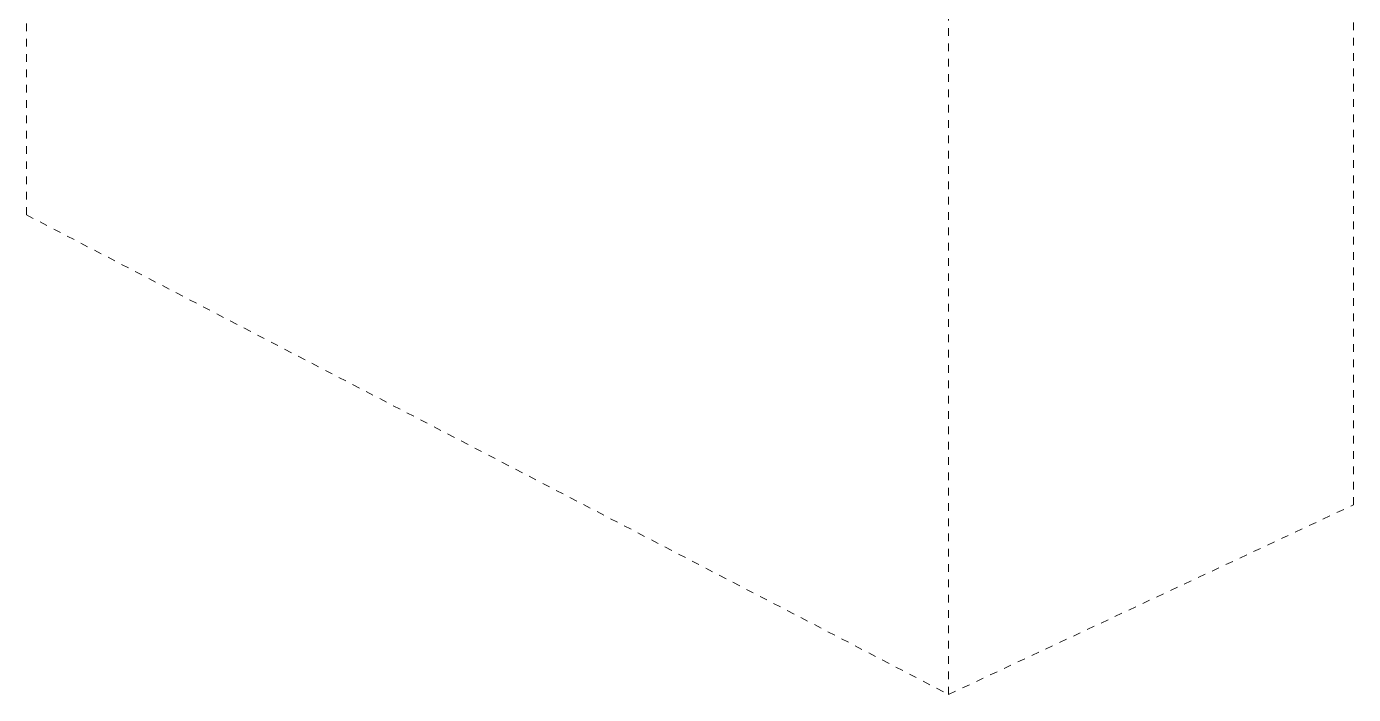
# Model space of a CAD drawing. Header units: inches. Extents: x -11 to 189, y -7 to 133.
# Drawn here: x 119.03 to 136.36, y 27.94 to 36.67 of the extents above; entities that cross this region are included whole.
import ezdxf

# ---------------------------------------------------------------- set-up
doc = ezdxf.new("R2010")
doc.units = ezdxf.units.IN
doc.linetypes.add('HIDDEN', pattern=[1.905, 1.27, -0.635])
doc.layers.add('ZANO_R_przerywana', color=250, linetype='HIDDEN', lineweight=0)

msp = doc.modelspace()

# ---------------------------------------------------------------- linework, layer by layer
at = {"layer": 'ZANO_R_przerywana', "ltscale": 0.05}
for p, q in [((119.02528, 34.20585), (119.02528, 44.35276)), ((136.35933, 30.41939), (136.35933, 40.56629)), ((131.07055, 27.94307), (131.07055, 38.08998)), ((119.02528, 34.20585), (131.07055, 27.94307)), ((131.07055, 27.94307), (136.35933, 30.41939))]:
    msp.add_line(p, q, dxfattribs=at)

doc.saveas('drawing.dxf')
